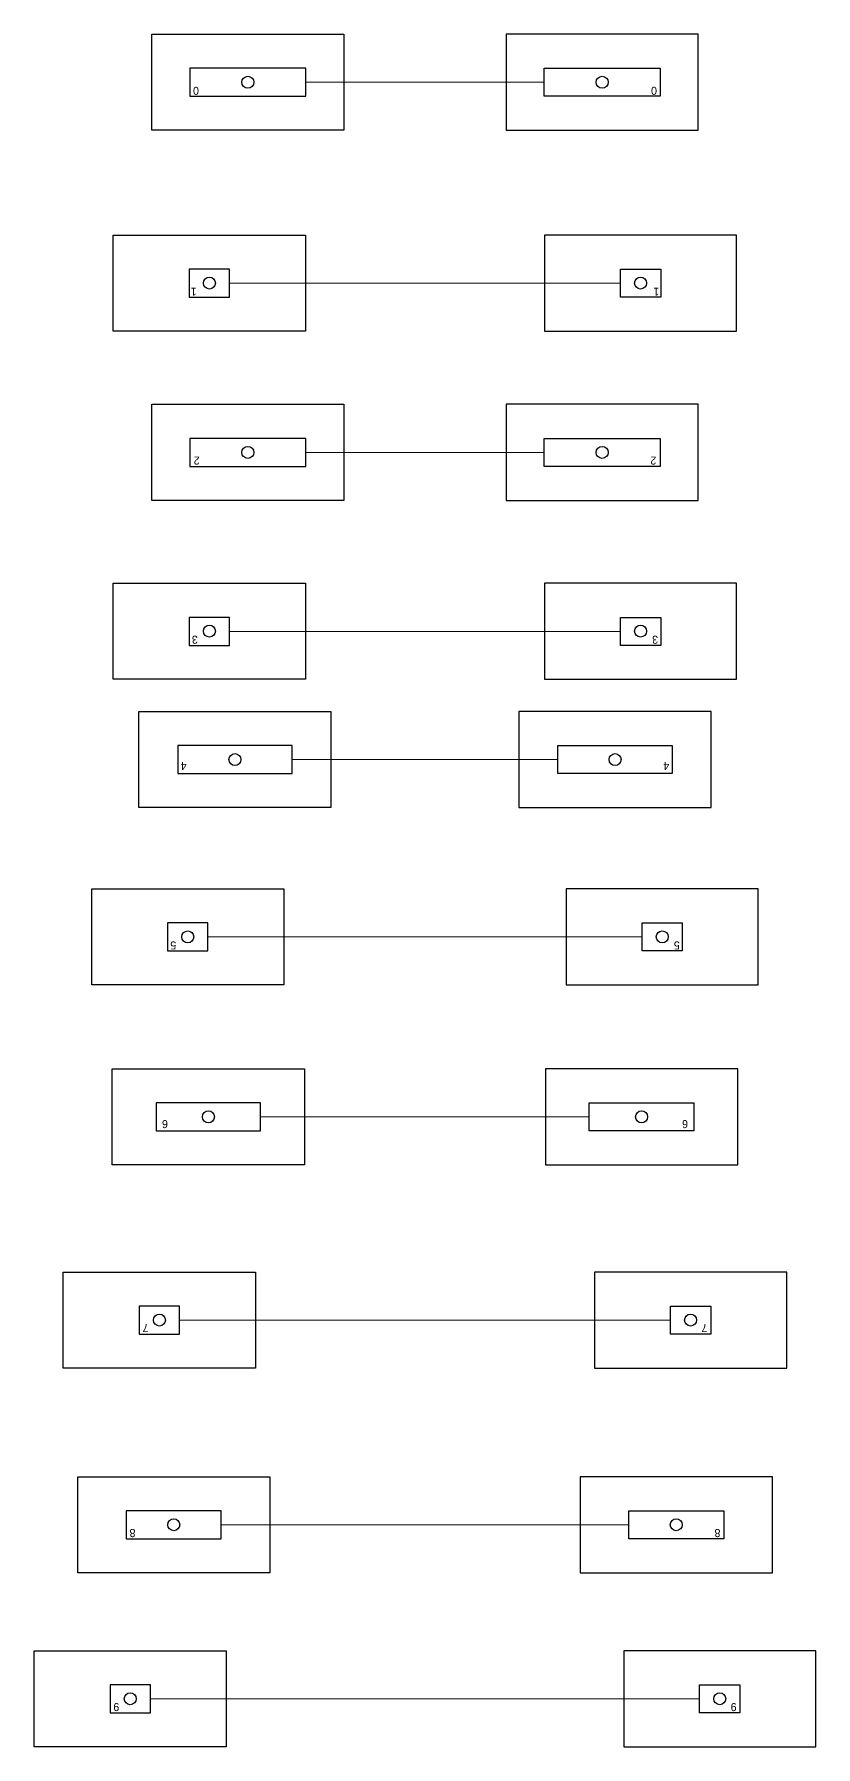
# Model space of a CAD drawing. Header units: inches. Extents: x -1211 to 852, y -6208 to -4135.
# Drawn here: x 489.3 to 684.6, y -4563.4 to -4135.4 of the extents above; entities that cross this region are included whole.
import ezdxf

# ---------------------------------------------------------------- set-up
doc = ezdxf.new("R2010")
doc.units = ezdxf.units.IN
doc.header["$LTSCALE"] = 0.2
doc.header["$MEASUREMENT"] = 0
doc.layers.add('Anchoring', color=1, linetype='Continuous')
doc.layers.add('Annotation', color=7, linetype='Continuous', lineweight=9)
doc.layers.add('Whippit', color=1, linetype='Continuous', lineweight=5)

msp = doc.modelspace()

# ---------------------------------------------------------------- linework, layer by layer
at = {"layer": 'Anchoring'}
for points in [[(518.67, -4159.38), (518.67, -4135.38), (566.67, -4135.38), (566.67, -4159.38)], [(655.23, -4159.38), (655.23, -4135.38), (607.23, -4135.38), (607.23, -4159.38)], [(528.19, -4150.88), (557.16, -4150.88), (557.16, -4143.88), (528.19, -4143.88)], [(645.72, -4150.88), (616.75, -4150.88), (616.75, -4143.88), (645.72, -4143.88)], [(509.06, -4209.57), (509.06, -4185.57), (557.06, -4185.57), (557.06, -4209.57)], [(664.84, -4209.57), (664.84, -4185.57), (616.84, -4185.57), (616.84, -4209.57)], [(528.05, -4201.07), (538.08, -4201.07), (538.08, -4194.07), (528.05, -4194.07)], [(645.86, -4201.07), (635.83, -4201.07), (635.83, -4194.07), (645.86, -4194.07)], [(518.67, -4251.88), (518.67, -4227.88), (566.67, -4227.88), (566.67, -4251.88)], [(655.23, -4251.88), (655.23, -4227.88), (607.23, -4227.88), (607.23, -4251.88)], [(528.19, -4243.38), (557.16, -4243.38), (557.16, -4236.38), (528.19, -4236.38)], [(645.72, -4243.38), (616.75, -4243.38), (616.75, -4236.38), (645.72, -4236.38)], [(509.06, -4296.56), (509.06, -4272.56), (557.06, -4272.56), (557.06, -4296.56)], [(664.84, -4296.56), (664.84, -4272.56), (616.84, -4272.56), (616.84, -4296.56)], [(528.05, -4288.13), (538.08, -4288.13), (538.08, -4281.13), (528.05, -4281.13)], [(645.86, -4288.13), (635.83, -4288.13), (635.83, -4281.13), (645.86, -4281.13)], [(515.46, -4328.68), (515.46, -4304.68), (563.46, -4304.68), (563.46, -4328.68)], [(658.44, -4328.68), (658.44, -4304.68), (610.44, -4304.68), (610.44, -4328.68)], [(525.2, -4320.18), (553.72, -4320.18), (553.72, -4313.18), (525.2, -4313.18)], [(648.7, -4320.18), (620.18, -4320.18), (620.18, -4313.18), (648.7, -4313.18)], [(503.66, -4373), (503.66, -4349), (551.66, -4349), (551.66, -4373)], [(670.25, -4373), (670.25, -4349), (622.25, -4349), (622.25, -4373)], [(522.64, -4364.5), (532.67, -4364.5), (532.67, -4357.5), (522.64, -4357.5)], [(651.26, -4364.5), (641.23, -4364.5), (641.23, -4357.5), (651.26, -4357.5)], [(508.81, -4417.97), (508.81, -4393.97), (556.81, -4393.97), (556.81, -4417.97)], [(665.1, -4417.97), (665.1, -4393.97), (617.1, -4393.97), (617.1, -4417.97)], [(519.74, -4409.47), (545.88, -4409.47), (545.88, -4402.47), (519.74, -4402.47)], [(654.17, -4409.47), (628.02, -4409.47), (628.02, -4402.47), (654.17, -4402.47)], [(496.56, -4468.76), (496.56, -4444.76), (544.56, -4444.76), (544.56, -4468.76)], [(677.34, -4468.76), (677.34, -4444.76), (629.34, -4444.76), (629.34, -4468.76)], [(515.54, -4460.26), (525.58, -4460.26), (525.58, -4453.26), (515.54, -4453.26)], [(658.36, -4460.26), (648.32, -4460.26), (648.32, -4453.26), (658.36, -4453.26)], [(500.15, -4519.93), (500.15, -4495.93), (548.15, -4495.93), (548.15, -4519.93)], [(673.76, -4519.93), (673.76, -4495.93), (625.76, -4495.93), (625.76, -4519.93)], [(512.26, -4511.43), (536.03, -4511.43), (536.03, -4504.43), (512.26, -4504.43)], [(661.64, -4511.43), (637.87, -4511.43), (637.87, -4504.43), (661.64, -4504.43)], [(489.3, -4563.42), (489.3, -4539.42), (537.3, -4539.42), (537.3, -4563.42)], [(684.61, -4563.42), (684.61, -4539.42), (636.61, -4539.42), (636.61, -4563.42)], [(508.28, -4554.92), (518.32, -4554.92), (518.32, -4547.92), (508.28, -4547.92)], [(665.62, -4554.92), (655.59, -4554.92), (655.59, -4547.92), (665.62, -4547.92)]]:
    msp.add_lwpolyline(points, close=True, dxfattribs=at)
for centre in [(542.67, -4147.38), (631.23, -4147.38), (533.06, -4197.57), (640.84, -4197.57), (542.67, -4239.88), (631.23, -4239.88), (533.06, -4284.56), (640.84, -4284.56), (539.46, -4316.68), (634.44, -4316.68), (527.66, -4361), (646.25, -4361), (532.81, -4405.97), (641.1, -4405.97), (520.56, -4456.76), (653.34, -4456.76), (524.15, -4507.93), (649.76, -4507.93), (513.3, -4551.42), (660.61, -4551.42)]:
    msp.add_circle(centre, 1.5, dxfattribs=at)
at = {"layer": 'Whippit'}
for p, q in [((557.16, -4147.38), (616.75, -4147.38)), ((538.08, -4197.57), (635.83, -4197.57)), ((557.16, -4239.88), (616.75, -4239.88)), ((538.08, -4284.63), (635.83, -4284.63)), ((553.72, -4316.68), (620.18, -4316.68)), ((532.67, -4361), (641.23, -4361)), ((545.88, -4405.97), (628.02, -4405.97)), ((525.58, -4456.76), (648.32, -4456.76)), ((536.03, -4507.93), (637.87, -4507.93)), ((655.59, -4551.42), (518.32, -4551.42))]:
    msp.add_line(p, q, dxfattribs=at)

# ---------------------------------------------------------------- texts
at = {"layer": 'Annotation', "char_height": 2, "rotation": 180}
for s, insert, attachment_point in [('0', (528.97, -4150.51), 3), ('0', (644.93, -4150.51), 1), ('1', (528.39, -4200.73), 3), ('1', (645.51, -4200.73), 1), ('2', (529.15, -4242.94), 3), ('2', (644.76, -4242.94), 1), ('3', (528.7, -4287.72), 3), ('3', (645.21, -4287.72), 1), ('4', (525.9, -4319.31), 3), ('4', (648.01, -4319.31), 1), ('5', (523.29, -4364.13), 3), ('5', (650.62, -4364.13), 1), ('6', (521.22, -4408.79), 3), ('6', (652.69, -4408.79), 1), ('7', (516.38, -4459.79), 3), ('7', (657.53, -4459.79), 1), ('8', (513.11, -4511.02), 3), ('8', (660.79, -4511.02), 1), ('9', (509.07, -4554.51), 3), ('9', (664.83, -4554.51), 1)]:
    msp.add_mtext_dynamic_manual_height_columns(s, width=4, gutter_width=1, heights=[0], dxfattribs=dict(at, insert=insert, attachment_point=attachment_point))

doc.saveas('drawing.dxf')
